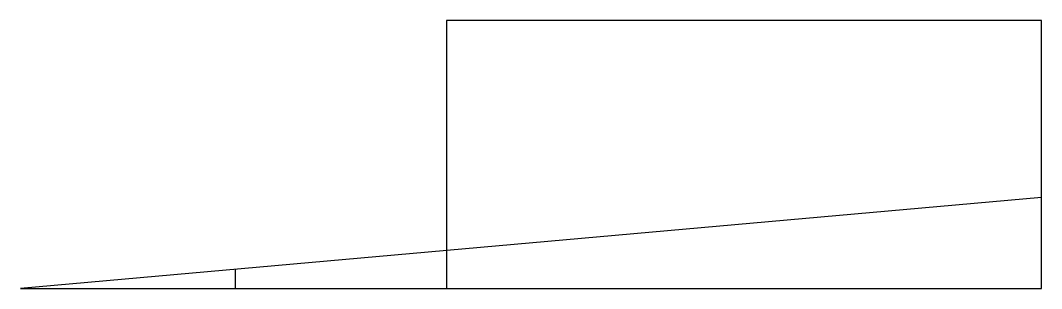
# Model space of a CAD drawing. Header units: millimetres. Extents: x -99 to 7, y 0 to 28.
import ezdxf

# ---------------------------------------------------------------- set-up
doc = ezdxf.new("R2010")
doc.units = ezdxf.units.MM
doc.layers.get('0').update_dxf_attribs({"linetype": 'CONTINUOUS'})

msp = doc.modelspace()

# ---------------------------------------------------------------- linework, layer by layer
msp.add_line((-77, 0), (-77, 2))
for points in [[(-55, 0), (7, 0), (7, 28), (-55, 28)], [(7, 9.5), (-99.4, 0), (7, 0)]]:
    msp.add_lwpolyline(points, close=True)
msp.add_point((-77, 0, 0))

doc.saveas('drawing.dxf')
